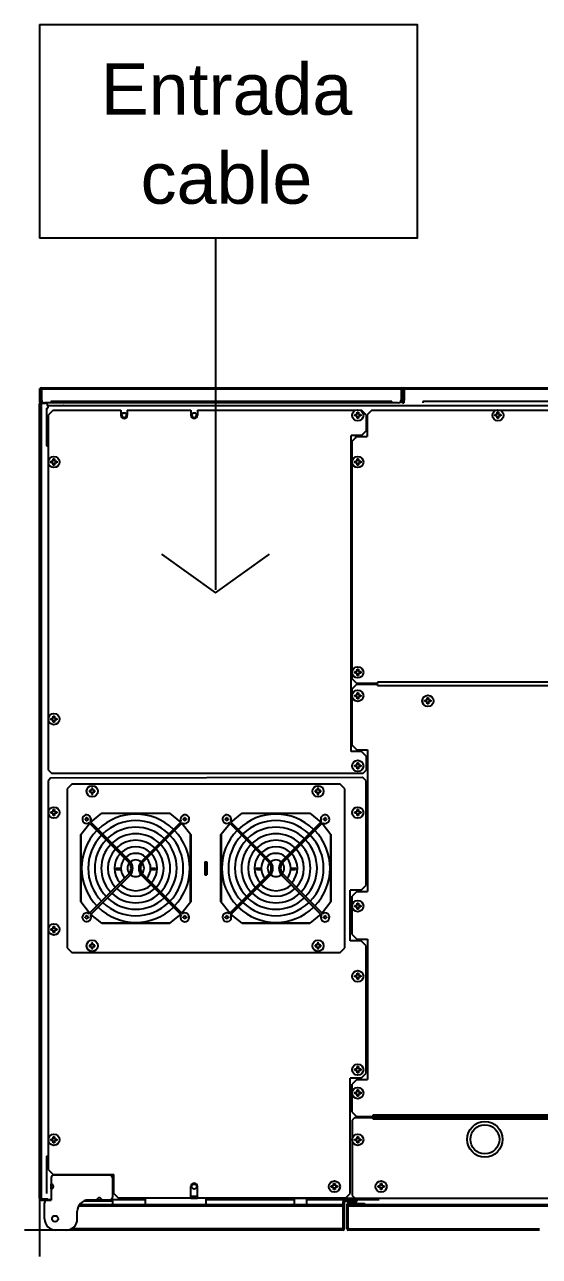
# Model space of a CAD drawing. Header units: millimetres. Extents: x -2 to 141, y -3 to 129.
# Drawn here: x -1.6 to 53.5, y -2.8 to 128.9 of the extents above; entities that cross this region are included whole.
import ezdxf
from ezdxf.enums import TextEntityAlignment as Align

# ---------------------------------------------------------------- set-up
doc = ezdxf.new("R2010")
doc.units = ezdxf.units.MM
doc.layers.add('DIMENSIONES', color=130, linetype='Continuous', lineweight=5)
doc.styles.get("Standard").update_dxf_attribs({"font": 'arial.ttf'})

msp = doc.modelspace()

# ---------------------------------------------------------------- linework, layer by layer
at = {"color": 7}
for p, q in [((0, 128.94), (0, 106.11)), ((18.83, 106.11), (18.83, 68.47)), ((13.06, 72.31), (18.83, 68.15)), ((18.83, 68.15), (24.6, 72.31))]:
    msp.add_line(p, q, dxfattribs=at)
for p, q in [((0.04, 88.54), (0.04, 90.02)), ((0.08, 90.02), (0.04, 90.02)), ((0.07, 89.96), (0.19, 89.96)), ((0.19, 88.74), (0.19, 89.96)), ((0.21, 89.88), (0.19, 89.88)), ((0.21, 90.1), (0.21, 89.98)), ((0.21, 90.1), (38.68, 90.1)), ((0.21, 88.72), (0.21, 89.98)), ((0.21, 89.98), (0.22, 89.98)), ((0.21, 89.96), (0.22, 89.96)), ((0.22, 90.1), (0.22, 88.78)), ((38.67, 89.96), (0.22, 89.96)), ((38.67, 90.1), (38.67, 88.78)), ((38.68, 89.98), (38.67, 89.98)), ((38.7, 89.88), (38.67, 89.88)), ((38.68, 90.1), (38.68, 89.98)), ((38.7, 89.96), (38.7, 88.74)), ((38.82, 89.96), (38.7, 89.96)), ((38.81, 90.02), (38.81, 90.02)), ((38.82, 89.96), (38.82, 88.6)), ((38.86, 88.59), (38.86, 89.96)), ((38.86, 89.96), (38.98, 89.96)), ((38.87, 90.02), (38.87, 90.02)), ((38.98, 88.59), (38.98, 89.96)), ((39.01, 89.88), (38.98, 89.88)), ((39, 90.1), (39, 89.98)), ((39, 90.1), (58.03, 90.1)), ((39, 89.98), (39.01, 89.98)), ((39.01, 90.1), (39.01, 88.78)), ((58.03, 89.96), (39.01, 89.96)), ((45.71, 90.1), (140.37, 90.1)), ((0, 3.4), (0, 88.4)), ((0, 88.4), (0.07, 88.4)), ((0.07, 3.34), (0.07, 88.46)), ((0.07, 88.46), (0.19, 88.46)), ((0.07, 88.45), (0.57, 88.45)), ((0.19, 88.46), (0.19, 88.45)), ((0.19, 88.45), (0.19, 3.35)), ((0.21, 88.6), (0.21, 88.72)), ((0.23, 88.72), (0.21, 88.72)), ((0.21, 88.6), (0.21, 88.48)), ((0.28, 88.6), (0.21, 88.6)), ((0.21, 88.6), (0.28, 88.6)), ((0.21, 88.48), (0.52, 88.48)), ((38.37, 88.48), (0.52, 88.48)), ((1.22, 88.62), (1.22, 88.48)), ((37.67, 88.62), (1.22, 88.62)), ((7.89, 88.48), (7.89, 88.4)), ((12.69, 88.4), (12.69, 88.48)), ((15.29, 88.48), (15.29, 88.4)), ((20.29, 88.4), (20.29, 88.48)), ((22.89, 88.48), (22.89, 88.4)), ((27.69, 88.4), (27.69, 88.48)), ((37.67, 88.62), (37.67, 88.48)), ((38.84, 88.57), (38.58, 88.57)), ((38.61, 88.6), (38.61, 88.6)), ((38.68, 88.72), (38.66, 88.72)), ((38.67, 88.78), (38.67, 88.72)), ((38.84, 88.45), (38.84, 88.57)), ((39.01, 88.54), (38.97, 88.54)), ((39.01, 88.62), (39.01, 88.78)), ((39.01, 88.5), (39.01, 88.62)), ((41.01, 88.62), (41.01, 88.48)), ((58.03, 88.62), (41.01, 88.62)), ((0, 88.1), (0.07, 88.1)), ((0.73, 87.9), (0.73, 83.9)), ((0.73, 87.9), (0.87, 87.9)), ((0.87, 88.2), (2.57, 88.2)), ((0.87, 88.15), (0.87, 87.9)), ((1.44, 87.7), (0.94, 87.2)), ((0.94, 49.2), (0.94, 87.2)), ((1.44, 87.7), (8.69, 87.7)), ((2.79, 88.18), (2.59, 88.18)), ((58.03, 88.18), (2.79, 88.18)), ((8.69, 87.7), (8.69, 87.15)), ((8.79, 87.15), (8.77, 87.15)), ((8.79, 87.14), (8.77, 87.14)), ((9.29, 87.15), (9.31, 87.15)), ((9.29, 87.14), (9.31, 87.14)), ((9.39, 87.7), (9.39, 87.15)), ((9.39, 87.7), (16.19, 87.7)), ((16.19, 87.7), (16.19, 87.15)), ((16.29, 87.15), (16.27, 87.15)), ((16.29, 87.14), (16.27, 87.14)), ((16.79, 87.15), (16.81, 87.15)), ((16.79, 87.14), (16.81, 87.14)), ((16.89, 87.7), (16.89, 87.15)), ((16.89, 87.7), (33.8, 87.7)), ((33.71, 87.08), (33.71, 87.23)), ((33.71, 87.23), (33.96, 87.23)), ((33.96, 87.08), (33.71, 87.08)), ((33.96, 87.23), (33.96, 87.48)), ((33.96, 87.48), (34.11, 87.48)), ((33.96, 86.83), (33.96, 87.08)), ((34.11, 87.48), (34.11, 87.23)), ((34.11, 87.23), (34.36, 87.23)), ((34.11, 87.08), (34.11, 86.83)), ((34.36, 87.08), (34.11, 87.08)), ((34.28, 87.7), (34.44, 87.7)), ((34.36, 87.23), (34.36, 87.08)), ((34.94, 87.2), (34.44, 87.7)), ((34.94, 87.2), (34.94, 85.5)), ((35.54, 87.7), (35.04, 87.2)), ((35.04, 87.2), (35.04, 84.9)), ((35.54, 87.7), (48.8, 87.7)), ((47.02, 87.7), (123.8, 87.7)), ((48.71, 87.08), (48.71, 87.23)), ((48.71, 87.23), (48.96, 87.23)), ((48.96, 87.08), (48.71, 87.08)), ((48.96, 87.23), (48.96, 87.48)), ((48.96, 87.48), (49.11, 87.48)), ((48.96, 86.83), (48.96, 87.08)), ((49.11, 87.48), (49.11, 87.23)), ((49.11, 87.23), (49.36, 87.23)), ((49.11, 87.08), (49.11, 86.83)), ((49.36, 87.08), (49.11, 87.08)), ((49.28, 87.7), (58.03, 87.7)), ((49.36, 87.23), (49.36, 87.08)), ((8.9, 86.94), (8.89, 86.92)), ((9.18, 86.94), (9.19, 86.92)), ((16.4, 86.94), (16.39, 86.92)), ((16.68, 86.94), (16.69, 86.92)), ((34.11, 86.83), (33.96, 86.83)), ((35.04, 86.12), (34.94, 86.12)), ((35.04, 85.9), (34.94, 85.9)), ((49.11, 86.83), (48.96, 86.83)), ((33.34, 51.2), (33.34, 85)), ((34.44, 85), (33.34, 85)), ((33.94, 84.9), (33.44, 84.4)), ((33.44, 58.95), (33.44, 84.4)), ((33.84, 84.8), (33.84, 84.83)), ((33.94, 84.9), (35.04, 84.9)), ((34.44, 85), (34.94, 85.5)), ((0.73, 83.9), (0.87, 83.9)), ((0.07, 82.9), (0, 82.9)), ((1.21, 82.08), (1.21, 82.23)), ((1.21, 82.23), (1.46, 82.23)), ((1.46, 82.08), (1.21, 82.08)), ((1.46, 82.23), (1.46, 82.48)), ((1.46, 82.48), (1.61, 82.48)), ((1.46, 81.83), (1.46, 82.08)), ((1.61, 81.83), (1.46, 81.83)), ((1.61, 82.48), (1.61, 82.23)), ((1.61, 82.23), (1.86, 82.23)), ((1.61, 82.08), (1.61, 81.83)), ((1.86, 82.08), (1.61, 82.08)), ((1.86, 82.23), (1.86, 82.08)), ((33.71, 82.08), (33.71, 82.23)), ((33.71, 82.23), (33.96, 82.23)), ((33.96, 82.08), (33.71, 82.08)), ((33.96, 82.23), (33.96, 82.48)), ((33.96, 82.48), (34.11, 82.48)), ((33.96, 81.83), (33.96, 82.08)), ((34.11, 81.83), (33.96, 81.83)), ((34.11, 82.48), (34.11, 82.23)), ((34.11, 82.23), (34.36, 82.23)), ((34.11, 82.08), (34.11, 81.83)), ((34.36, 82.08), (34.11, 82.08)), ((34.36, 82.23), (34.36, 82.08)), ((33.71, 59.58), (33.71, 59.73)), ((33.71, 59.73), (33.96, 59.73)), ((33.96, 59.58), (33.71, 59.58)), ((33.96, 59.73), (33.96, 59.98)), ((33.96, 59.98), (34.11, 59.98)), ((33.96, 59.33), (33.96, 59.58)), ((34.11, 59.33), (33.96, 59.33)), ((34.11, 59.98), (34.11, 59.73)), ((34.11, 59.73), (34.36, 59.73)), ((34.11, 59.58), (34.11, 59.33)), ((34.36, 59.58), (34.11, 59.58)), ((34.36, 59.73), (34.36, 59.58)), ((33.44, 58.95), (33.94, 58.45)), ((33.94, 58.4), (33.44, 57.9)), ((36.14, 58.45), (33.94, 58.45)), ((33.94, 58.4), (36.14, 58.4)), ((35.07, 58.45), (35.07, 58.4)), ((35.29, 58.45), (35.29, 58.4)), ((35.46, 58.45), (35.46, 58.4)), ((36.14, 58.62), (36.14, 58.45)), ((137.64, 58.62), (36.14, 58.62)), ((36.14, 58.23), (36.14, 58.4)), ((36.14, 58.23), (58.03, 58.23)), ((33.44, 51.85), (33.44, 57.9)), ((33.71, 57.08), (33.71, 57.23)), ((33.71, 57.23), (33.96, 57.23)), ((33.96, 57.08), (33.71, 57.08)), ((33.96, 57.23), (33.96, 57.48)), ((33.96, 57.48), (34.11, 57.48)), ((33.96, 56.83), (33.96, 57.08)), ((34.11, 56.83), (33.96, 56.83)), ((34.11, 57.48), (34.11, 57.23)), ((34.11, 57.23), (34.36, 57.23)), ((34.11, 57.08), (34.11, 56.83)), ((34.36, 57.08), (34.11, 57.08)), ((34.36, 57.23), (34.36, 57.08)), ((41.21, 56.52), (41.21, 56.67)), ((41.21, 56.67), (41.46, 56.67)), ((41.46, 56.67), (41.46, 56.92)), ((41.46, 56.92), (41.61, 56.92)), ((41.61, 56.92), (41.61, 56.67)), ((41.61, 56.67), (41.86, 56.67)), ((41.86, 56.67), (41.86, 56.52)), ((41.46, 56.52), (41.21, 56.52)), ((41.46, 56.27), (41.46, 56.52)), ((41.61, 56.27), (41.46, 56.27)), ((41.61, 56.52), (41.61, 56.27)), ((41.86, 56.52), (41.61, 56.52)), ((1.21, 54.58), (1.21, 54.73)), ((1.21, 54.73), (1.46, 54.73)), ((1.46, 54.58), (1.21, 54.58)), ((1.46, 54.73), (1.46, 54.98)), ((1.46, 54.98), (1.61, 54.98)), ((1.46, 54.33), (1.46, 54.58)), ((1.61, 54.33), (1.46, 54.33)), ((1.61, 54.98), (1.61, 54.73)), ((1.61, 54.73), (1.86, 54.73)), ((1.61, 54.58), (1.61, 54.33)), ((1.86, 54.58), (1.61, 54.58)), ((1.86, 54.73), (1.86, 54.58)), ((33.44, 51.85), (33.94, 51.35)), ((34.44, 51.2), (33.34, 51.2)), ((33.94, 51.35), (35.09, 51.35)), ((34.94, 50.7), (34.44, 51.2)), ((34.94, 50.7), (34.94, 49.2)), ((35.07, 51.35), (35.07, 36.2)), ((35.09, 51.35), (35.09, 36.2)), ((0.94, 49.2), (1.3, 48.84)), ((34.58, 48.84), (1.3, 48.84)), ((33.71, 49.58), (33.71, 49.73)), ((33.71, 49.73), (33.96, 49.73)), ((33.96, 49.58), (33.71, 49.58)), ((33.96, 49.73), (33.96, 49.98)), ((33.96, 49.98), (34.11, 49.98)), ((33.96, 49.33), (33.96, 49.58)), ((34.11, 49.33), (33.96, 49.33)), ((34.11, 49.98), (34.11, 49.73)), ((34.11, 49.73), (34.36, 49.73)), ((34.11, 49.58), (34.11, 49.33)), ((34.36, 49.58), (34.11, 49.58)), ((34.36, 49.73), (34.36, 49.58)), ((34.58, 48.84), (34.94, 49.2)), ((1.2, 48.36), (0.94, 48.1)), ((0.94, 6.45), (0.94, 48.1)), ((1.2, 48.36), (34.56, 48.43)), ((3.44, 47.7), (2.94, 47.2)), ((32.14, 47.7), (3.44, 47.7)), ((32.64, 47.2), (32.14, 47.7)), ((34.89, 48.1), (34.56, 48.43)), ((34.89, 48.1), (34.89, 36.85)), ((2.94, 47.2), (2.94, 30.2)), ((5.33, 47.01), (5.33, 46.86)), ((5.55, 47.01), (5.33, 47.01)), ((5.33, 46.86), (5.55, 46.86)), ((5.55, 47.23), (5.55, 47.01)), ((5.7, 47.23), (5.55, 47.23)), ((5.55, 46.86), (5.55, 46.63)), ((5.55, 46.63), (5.7, 46.63)), ((5.7, 47.01), (5.7, 47.23)), ((5.93, 47.01), (5.7, 47.01)), ((5.7, 46.63), (5.7, 46.86)), ((5.7, 46.86), (5.93, 46.86)), ((5.93, 46.86), (5.93, 47.01)), ((29.49, 47.01), (29.49, 46.86)), ((29.71, 47.01), (29.49, 47.01)), ((29.49, 46.86), (29.71, 46.86)), ((29.71, 47.23), (29.71, 47.01)), ((29.86, 47.23), (29.71, 47.23)), ((29.71, 46.86), (29.71, 46.63)), ((29.71, 46.63), (29.86, 46.63)), ((29.86, 47.01), (29.86, 47.23)), ((30.09, 47.01), (29.86, 47.01)), ((29.86, 46.63), (29.86, 46.86)), ((29.86, 46.86), (30.09, 46.86)), ((30.09, 46.86), (30.09, 47.01)), ((32.64, 30.2), (32.64, 47.2)), ((1.46, 44.73), (1.46, 44.98)), ((1.46, 44.98), (1.61, 44.98)), ((1.61, 44.98), (1.61, 44.73)), ((33.96, 44.73), (33.96, 44.98)), ((33.96, 44.98), (34.11, 44.98)), ((34.11, 44.98), (34.11, 44.73)), ((1.21, 44.58), (1.21, 44.73)), ((1.21, 44.73), (1.46, 44.73)), ((1.46, 44.58), (1.21, 44.58)), ((1.46, 44.33), (1.46, 44.58)), ((1.61, 44.33), (1.46, 44.33)), ((1.61, 44.73), (1.86, 44.73)), ((1.61, 44.58), (1.61, 44.33)), ((1.86, 44.58), (1.61, 44.58)), ((1.86, 44.73), (1.86, 44.58)), ((4.41, 42.31), (5.35, 43.5)), ((4.87, 43.91), (4.87, 43.99)), ((4.87, 43.99), (5, 43.99)), ((5, 43.91), (4.87, 43.91)), ((5, 43.99), (5, 44.12)), ((5, 44.12), (5.08, 44.12)), ((5, 43.78), (5, 43.91)), ((5.08, 43.78), (5, 43.78)), ((5.08, 44.12), (5.08, 43.99)), ((5.08, 43.99), (5.22, 43.99)), ((5.08, 43.91), (5.08, 43.78)), ((5.22, 43.91), (5.08, 43.91)), ((5.19, 43.58), (5.19, 43.58)), ((5.22, 43.99), (5.22, 43.91)), ((5.48, 43.63), (6.68, 44.58)), ((5.51, 43.61), (9.65, 39.47)), ((13.92, 44.57), (6.66, 44.57)), ((6.68, 44.58), (13.9, 44.58)), ((15.07, 43.61), (10.93, 39.47)), ((13.9, 44.58), (15.09, 43.64)), ((15.17, 43.8), (15.17, 43.8)), ((15.22, 43.51), (16.17, 42.31)), ((15.36, 43.91), (15.36, 43.99)), ((15.36, 43.99), (15.5, 43.99)), ((15.5, 43.91), (15.36, 43.91)), ((15.5, 43.99), (15.5, 44.12)), ((15.5, 44.12), (15.58, 44.12)), ((15.5, 43.78), (15.5, 43.91)), ((15.58, 43.78), (15.5, 43.78)), ((15.58, 44.12), (15.58, 43.99)), ((15.58, 43.99), (15.71, 43.99)), ((15.58, 43.91), (15.58, 43.78)), ((15.71, 43.91), (15.58, 43.91)), ((15.71, 43.99), (15.71, 43.91)), ((19.41, 42.31), (20.35, 43.5)), ((19.87, 43.91), (19.87, 43.99)), ((19.87, 43.99), (20, 43.99)), ((20, 43.91), (19.87, 43.91)), ((20, 43.99), (20, 44.12)), ((20, 44.12), (20.08, 44.12)), ((20, 43.78), (20, 43.91)), ((20.08, 43.78), (20, 43.78)), ((20.08, 44.12), (20.08, 43.99)), ((20.08, 43.99), (20.22, 43.99)), ((20.08, 43.91), (20.08, 43.78)), ((20.22, 43.91), (20.08, 43.91)), ((20.19, 43.58), (20.19, 43.58)), ((20.22, 43.99), (20.22, 43.91)), ((20.48, 43.63), (21.68, 44.58)), ((20.51, 43.61), (24.65, 39.47)), ((28.92, 44.57), (21.66, 44.57)), ((21.68, 44.58), (28.9, 44.58)), ((30.07, 43.61), (25.93, 39.47)), ((28.9, 44.58), (30.09, 43.64)), ((30.17, 43.8), (30.17, 43.8)), ((30.22, 43.51), (31.17, 42.31)), ((30.26, 43.67), (30.26, 43.67)), ((30.36, 43.91), (30.36, 43.99)), ((30.36, 43.99), (30.5, 43.99)), ((30.5, 43.91), (30.36, 43.91)), ((30.5, 43.99), (30.5, 44.12)), ((30.5, 44.12), (30.58, 44.12)), ((30.5, 43.78), (30.5, 43.91)), ((30.58, 43.78), (30.5, 43.78)), ((30.58, 44.12), (30.58, 43.99)), ((30.58, 43.99), (30.71, 43.99)), ((30.58, 43.91), (30.58, 43.78)), ((30.71, 43.91), (30.58, 43.91)), ((30.71, 43.99), (30.71, 43.91)), ((33.71, 44.58), (33.71, 44.73)), ((33.71, 44.73), (33.96, 44.73)), ((33.96, 44.58), (33.71, 44.58)), ((33.96, 44.33), (33.96, 44.58)), ((34.11, 44.33), (33.96, 44.33)), ((34.11, 44.73), (34.36, 44.73)), ((34.11, 44.58), (34.11, 44.33)), ((34.36, 44.58), (34.11, 44.58)), ((34.36, 44.73), (34.36, 44.58)), ((4.41, 35.09), (4.41, 42.31)), ((4.42, 42.33), (4.42, 35.07)), ((5.38, 43.48), (9.52, 39.34)), ((5.94, 42.51), (5.94, 42.52)), ((15.2, 43.48), (11.06, 39.34)), ((16.16, 35.07), (16.16, 42.33)), ((16.17, 42.31), (16.17, 35.09)), ((19.41, 35.09), (19.41, 42.31)), ((19.42, 42.33), (19.42, 35.07)), ((20.38, 43.48), (24.52, 39.34)), ((20.94, 42.51), (20.94, 42.52)), ((30.2, 43.48), (26.06, 39.34)), ((31.16, 35.07), (31.16, 42.33)), ((31.17, 42.31), (31.17, 35.09)), ((5.58, 42.07), (5.58, 42.07)), ((14.81, 41.03), (14.82, 41.03)), ((14.87, 40.91), (14.88, 40.91)), ((20.58, 42.07), (20.58, 42.07)), ((29.81, 41.03), (29.82, 41.03)), ((29.87, 40.91), (29.88, 40.91)), ((12.76, 40.38), (12.76, 40.38)), ((12.83, 40.26), (12.84, 40.27)), ((13.45, 40.6), (13.45, 40.6)), ((13.52, 40.48), (13.52, 40.48)), ((14.13, 40.81), (14.14, 40.82)), ((14.19, 40.69), (14.2, 40.7)), ((27.76, 40.38), (27.76, 40.38)), ((27.83, 40.26), (27.84, 40.27)), ((28.45, 40.6), (28.45, 40.6)), ((28.52, 40.48), (28.52, 40.48)), ((29.13, 40.81), (29.14, 40.82)), ((29.19, 40.69), (29.2, 40.7)), ((8.18, 38.7), (8.71, 38.7)), ((8.19, 38.55), (8.71, 38.55)), ((9.4, 38.7), (9.4, 38.7)), ((9.41, 38.55), (9.42, 38.55)), ((9.95, 38.55), (9.96, 38.55)), ((9.96, 38.7), (9.97, 38.7)), ((10.61, 38.7), (10.61, 38.7)), ((10.62, 38.55), (10.63, 38.55)), ((11.16, 38.55), (11.17, 38.55)), ((11.18, 38.7), (11.18, 38.7)), ((11.87, 38.7), (12.4, 38.7)), ((11.87, 38.55), (12.39, 38.55)), ((17.69, 39.4), (17.69, 38)), ((17.69, 39.4), (17.89, 39.4)), ((17.89, 39.4), (17.89, 38)), ((23.18, 38.7), (23.71, 38.7)), ((23.19, 38.55), (23.71, 38.55)), ((24.4, 38.7), (24.4, 38.7)), ((24.41, 38.55), (24.42, 38.55)), ((24.95, 38.55), (24.96, 38.55)), ((24.96, 38.7), (24.97, 38.7)), ((25.61, 38.7), (25.61, 38.7)), ((25.62, 38.55), (25.63, 38.55)), ((26.16, 38.55), (26.17, 38.55)), ((26.18, 38.7), (26.18, 38.7)), ((26.87, 38.7), (27.4, 38.7)), ((26.87, 38.55), (27.39, 38.55)), ((9.52, 38.06), (5.38, 33.92)), ((9.65, 37.93), (5.51, 33.79)), ((10.93, 37.93), (15.07, 33.79)), ((11.06, 38.06), (15.2, 33.92)), ((13.51, 36.91), (13.52, 36.91)), ((14.64, 38.09), (14.64, 38.09)), ((17.69, 38), (17.89, 38)), ((24.52, 38.06), (20.38, 33.92)), ((24.65, 37.93), (20.51, 33.79)), ((25.93, 37.93), (30.07, 33.79)), ((26.06, 38.06), (30.2, 33.92)), ((28.51, 36.91), (28.52, 36.91)), ((29.64, 38.09), (29.64, 38.09)), ((8.85, 36.77), (8.85, 36.81)), ((13.91, 36.23), (13.92, 36.22)), ((23.85, 36.77), (23.85, 36.81)), ((28.91, 36.23), (28.92, 36.22)), ((33.24, 30.95), (33.24, 36.35)), ((34.39, 36.35), (33.24, 36.35)), ((33.94, 36.2), (33.44, 35.7)), ((33.44, 31.6), (33.44, 35.7)), ((33.94, 36.2), (35.09, 36.2)), ((34.39, 36.35), (34.89, 36.85)), ((5.36, 33.89), (4.41, 35.09)), ((14.29, 35.57), (14.3, 35.56)), ((16.17, 35.09), (15.23, 33.9)), ((20.36, 33.89), (19.41, 35.09)), ((29.29, 35.57), (29.3, 35.56)), ((31.17, 35.09), (30.23, 33.9)), ((33.71, 34.58), (33.71, 34.73)), ((33.71, 34.73), (33.96, 34.73)), ((33.96, 34.58), (33.71, 34.58)), ((33.96, 34.73), (33.96, 34.98)), ((33.96, 34.98), (34.11, 34.98)), ((33.96, 34.33), (33.96, 34.58)), ((34.11, 34.33), (33.96, 34.33)), ((34.11, 34.98), (34.11, 34.73)), ((34.11, 34.73), (34.36, 34.73)), ((34.11, 34.58), (34.11, 34.33)), ((34.36, 34.58), (34.11, 34.58)), ((34.36, 34.73), (34.36, 34.58)), ((4.87, 33.41), (4.87, 33.49)), ((4.87, 33.49), (5, 33.49)), ((5, 33.41), (4.87, 33.41)), ((5, 33.49), (5, 33.63)), ((5, 33.63), (5.08, 33.63)), ((5, 33.28), (5, 33.41)), ((5.08, 33.28), (5, 33.28)), ((5.08, 33.63), (5.08, 33.49)), ((5.08, 33.49), (5.22, 33.49)), ((5.08, 33.41), (5.08, 33.28)), ((5.22, 33.41), (5.08, 33.41)), ((5.22, 33.49), (5.22, 33.41)), ((5.41, 33.6), (5.41, 33.6)), ((6.68, 32.82), (5.49, 33.76)), ((15.1, 33.77), (13.9, 32.82)), ((15.36, 33.41), (15.36, 33.49)), ((15.36, 33.49), (15.5, 33.49)), ((15.5, 33.41), (15.36, 33.41)), ((15.39, 33.82), (15.39, 33.82)), ((15.5, 33.49), (15.5, 33.63)), ((15.5, 33.63), (15.58, 33.63)), ((15.5, 33.28), (15.5, 33.41)), ((15.58, 33.28), (15.5, 33.28)), ((15.58, 33.63), (15.58, 33.49)), ((15.58, 33.49), (15.71, 33.49)), ((15.58, 33.41), (15.58, 33.28)), ((15.71, 33.41), (15.58, 33.41)), ((15.71, 33.49), (15.71, 33.41)), ((19.87, 33.41), (19.87, 33.49)), ((19.87, 33.49), (20, 33.49)), ((20, 33.41), (19.87, 33.41)), ((20, 33.49), (20, 33.63)), ((20, 33.63), (20.08, 33.63)), ((20, 33.28), (20, 33.41)), ((20.08, 33.28), (20, 33.28)), ((20.08, 33.63), (20.08, 33.49)), ((20.08, 33.49), (20.22, 33.49)), ((20.08, 33.41), (20.08, 33.28)), ((20.22, 33.41), (20.08, 33.41)), ((20.22, 33.49), (20.22, 33.41)), ((20.41, 33.6), (20.41, 33.6)), ((21.68, 32.82), (20.49, 33.76)), ((30.1, 33.77), (28.9, 32.82)), ((30.36, 33.41), (30.36, 33.49)), ((30.36, 33.49), (30.5, 33.49)), ((30.5, 33.41), (30.36, 33.41)), ((30.39, 33.82), (30.39, 33.82)), ((30.5, 33.49), (30.5, 33.63)), ((30.5, 33.63), (30.58, 33.63)), ((30.5, 33.28), (30.5, 33.41)), ((30.58, 33.28), (30.5, 33.28)), ((30.58, 33.63), (30.58, 33.49)), ((30.58, 33.49), (30.71, 33.49)), ((30.58, 33.41), (30.58, 33.28)), ((30.71, 33.41), (30.58, 33.41)), ((30.71, 33.49), (30.71, 33.41)), ((1.21, 32.08), (1.21, 32.23)), ((1.21, 32.23), (1.46, 32.23)), ((1.46, 32.08), (1.21, 32.08)), ((1.46, 32.23), (1.46, 32.48)), ((1.46, 32.48), (1.61, 32.48)), ((1.46, 31.83), (1.46, 32.08)), ((1.61, 31.83), (1.46, 31.83)), ((1.61, 32.48), (1.61, 32.23)), ((1.61, 32.23), (1.86, 32.23)), ((1.61, 32.08), (1.61, 31.83)), ((1.86, 32.08), (1.61, 32.08)), ((1.86, 32.23), (1.86, 32.08)), ((6.66, 32.83), (13.92, 32.83)), ((13.9, 32.82), (6.68, 32.82)), ((21.66, 32.83), (28.92, 32.83)), ((28.9, 32.82), (21.68, 32.82)), ((5.33, 30.48), (5.33, 30.33)), ((5.55, 30.48), (5.33, 30.48)), ((5.33, 30.33), (5.55, 30.33)), ((5.55, 30.7), (5.55, 30.48)), ((5.7, 30.7), (5.55, 30.7)), ((5.55, 30.33), (5.55, 30.1)), ((5.7, 30.48), (5.7, 30.7)), ((5.93, 30.48), (5.7, 30.48)), ((5.7, 30.1), (5.7, 30.33)), ((5.7, 30.33), (5.93, 30.33)), ((5.93, 30.33), (5.93, 30.48)), ((29.49, 30.48), (29.49, 30.33)), ((29.71, 30.48), (29.49, 30.48)), ((29.49, 30.33), (29.71, 30.33)), ((29.71, 30.7), (29.71, 30.48)), ((29.86, 30.7), (29.71, 30.7)), ((29.71, 30.33), (29.71, 30.1)), ((29.86, 30.48), (29.86, 30.7)), ((30.09, 30.48), (29.86, 30.48)), ((29.86, 30.1), (29.86, 30.33)), ((29.86, 30.33), (30.09, 30.33)), ((30.09, 30.33), (30.09, 30.48)), ((34.39, 30.95), (33.24, 30.95)), ((33.44, 31.6), (33.94, 31.1)), ((33.94, 31.1), (35.09, 31.1)), ((34.89, 30.45), (34.39, 30.95)), ((34.89, 30.45), (34.89, 16.75)), ((35.07, 31.1), (35.07, 16.1)), ((35.09, 31.1), (35.09, 16.1)), ((2.94, 30.2), (3.44, 29.7)), ((3.44, 29.7), (32.14, 29.7)), ((5.55, 30.1), (5.7, 30.1)), ((29.71, 30.1), (29.86, 30.1)), ((32.14, 29.7), (32.64, 30.2)), ((33.71, 27.08), (33.71, 27.23)), ((33.71, 27.23), (33.96, 27.23)), ((33.96, 27.08), (33.71, 27.08)), ((33.96, 27.23), (33.96, 27.48)), ((33.96, 27.48), (34.11, 27.48)), ((33.96, 26.83), (33.96, 27.08)), ((34.11, 26.83), (33.96, 26.83)), ((34.11, 27.48), (34.11, 27.23)), ((34.11, 27.23), (34.36, 27.23)), ((34.11, 27.08), (34.11, 26.83)), ((34.36, 27.08), (34.11, 27.08)), ((34.36, 27.23), (34.36, 27.08)), ((33.71, 17.23), (33.96, 17.23)), ((33.71, 17.08), (33.71, 17.23)), ((33.96, 17.48), (34.11, 17.48)), ((33.96, 17.23), (33.96, 17.48)), ((34.11, 17.48), (34.11, 17.23)), ((34.11, 17.23), (34.36, 17.23)), ((34.36, 17.23), (34.36, 17.08)), ((34.39, 16.25), (33.24, 16.25)), ((33.24, 3.9), (33.24, 16.25)), ((33.94, 16.1), (33.44, 15.6)), ((33.96, 17.08), (33.71, 17.08)), ((33.94, 16.1), (35.09, 16.1)), ((33.96, 16.83), (33.96, 17.08)), ((34.11, 16.83), (33.96, 16.83)), ((34.36, 17.08), (34.11, 17.08)), ((34.11, 17.08), (34.11, 16.83)), ((34.39, 16.25), (34.89, 16.75)), ((33.44, 12.6), (33.44, 15.6)), ((33.71, 14.73), (33.96, 14.73)), ((33.71, 14.58), (33.71, 14.73)), ((33.96, 14.58), (33.71, 14.58)), ((33.96, 14.98), (34.11, 14.98)), ((33.96, 14.73), (33.96, 14.98)), ((33.96, 14.33), (33.96, 14.58)), ((34.11, 14.98), (34.11, 14.73)), ((34.11, 14.73), (34.36, 14.73)), ((34.36, 14.58), (34.11, 14.58)), ((34.11, 14.58), (34.11, 14.33)), ((34.36, 14.73), (34.36, 14.58)), ((34.11, 14.33), (33.96, 14.33)), ((33.44, 12.6), (33.94, 12.1)), ((33.74, 12.05), (33.44, 11.75)), ((33.74, 12.05), (58.03, 12.05)), ((58.03, 12.1), (33.94, 12.1)), ((58.03, 12.27), (35.64, 12.27)), ((35.64, 12.27), (35.64, 12.1)), ((35.64, 11.88), (35.64, 12.05)), ((35.64, 11.88), (58.03, 11.88)), ((35.89, 12.05), (35.89, 12.1)), ((35.89, 12.08), (40.99, 12.08)), ((40.99, 12.1), (40.99, 12.05)), ((42.09, 12.1), (42.09, 12.05)), ((42.09, 12.08), (47.54, 12.08)), ((47.54, 12.05), (47.54, 12.1)), ((47.74, 12.05), (47.74, 12.1)), ((47.74, 12.08), (55.74, 12.08)), ((33.44, 11.75), (33.44, 3.7)), ((1.21, 9.57), (1.21, 9.73)), ((1.21, 9.73), (1.46, 9.73)), ((1.46, 9.57), (1.21, 9.57)), ((1.46, 9.73), (1.46, 9.98)), ((1.46, 9.98), (1.61, 9.98)), ((1.46, 9.32), (1.46, 9.57)), ((1.61, 9.32), (1.46, 9.32)), ((1.61, 9.98), (1.61, 9.73)), ((1.61, 9.73), (1.86, 9.73)), ((1.61, 9.57), (1.61, 9.32)), ((1.86, 9.57), (1.61, 9.57)), ((1.86, 9.73), (1.86, 9.57)), ((33.71, 9.73), (33.96, 9.73)), ((33.71, 9.57), (33.71, 9.73)), ((33.96, 9.57), (33.71, 9.57)), ((33.96, 9.98), (34.11, 9.98)), ((33.96, 9.73), (33.96, 9.98)), ((33.96, 9.32), (33.96, 9.57)), ((34.11, 9.32), (33.96, 9.32)), ((34.11, 9.98), (34.11, 9.73)), ((34.11, 9.73), (34.36, 9.73)), ((34.36, 9.57), (34.11, 9.57)), ((34.11, 9.57), (34.11, 9.32)), ((34.36, 9.73), (34.36, 9.57)), ((0.07, 8.9), (0, 8.9)), ((0.73, 7.9), (0.73, 3.9)), ((0.73, 7.9), (0.87, 7.9)), ((0.94, 6.45), (1.44, 5.95)), ((1.24, 5.6), (1.24, 4.9)), ((1.44, 5.95), (7.94, 5.95)), ((1.54, 5.9), (2.14, 5.9)), ((2.14, 5.9), (2.64, 5.9)), ((2.64, 5.9), (4.14, 5.9)), ((4.14, 5.9), (4.64, 5.9)), ((4.64, 5.9), (6.14, 5.9)), ((6.14, 5.9), (6.64, 5.9)), ((6.64, 5.9), (7.49, 5.9)), ((7.49, 5.95), (7.49, 5.9)), ((7.78, 5.9), (7.49, 5.9)), ((7.78, 5.9), (7.94, 5.9)), ((7.78, 5.68), (7.94, 5.68)), ((7.79, 5.95), (7.79, 5.9)), ((7.79, 5.6), (7.79, 3.5)), ((7.93, 5.9), (7.93, 5.95)), ((7.94, 3.9), (7.94, 5.95)), ((1.24, 4.4), (1.24, 4.9)), ((1.24, 4.4), (1.24, 3.2)), ((16.19, 3.4), (16.19, 4.65)), ((16.89, 3.4), (16.89, 4.65)), ((31.21, 4.73), (31.46, 4.73)), ((31.21, 4.57), (31.21, 4.73)), ((31.46, 4.57), (31.21, 4.57)), ((31.46, 4.98), (31.61, 4.98)), ((31.46, 4.73), (31.46, 4.98)), ((31.46, 4.32), (31.46, 4.57)), ((31.61, 4.32), (31.46, 4.32)), ((31.61, 4.98), (31.61, 4.73)), ((31.61, 4.73), (31.86, 4.73)), ((31.86, 4.57), (31.61, 4.57)), ((31.61, 4.57), (31.61, 4.32)), ((31.86, 4.73), (31.86, 4.57)), ((36.21, 4.73), (36.46, 4.73)), ((36.21, 4.57), (36.21, 4.73)), ((36.46, 4.57), (36.21, 4.57)), ((36.46, 4.98), (36.61, 4.98)), ((36.46, 4.73), (36.46, 4.98)), ((36.46, 4.32), (36.46, 4.57)), ((36.61, 4.32), (36.46, 4.32)), ((36.61, 4.98), (36.61, 4.73)), ((36.61, 4.73), (36.86, 4.73)), ((36.86, 4.57), (36.61, 4.57)), ((36.61, 4.57), (36.61, 4.32)), ((36.86, 4.73), (36.86, 4.57)), ((0, 3.7), (0.07, 3.7)), ((0, 3.4), (0.07, 3.4)), ((0.19, 3.34), (0.19, 3.35)), ((0.21, 3.2), (0.21, 3.32)), ((0.21, 3.32), (0.87, 3.32)), ((0.21, 3.2), (0.83, 3.2)), ((0.54, 1.2), (0.54, 2.9)), ((0.57, 3.32), (0.57, 3.2)), ((0.84, 3.2), (1.24, 3.2)), ((0.87, 3.32), (0.87, 3.2)), ((0.87, 3.25), (1.24, 3.25)), ((32.47, 2.7), (4.27, 2.7)), ((7.79, 3.08), (4.73, 3.08)), ((6.14, 3.2), (5.24, 3.2)), ((6.64, 3.2), (6.14, 3.2)), ((7.49, 3.2), (6.64, 3.2)), ((7.49, 3.1), (7.49, 3.2)), ((7.79, 3.1), (7.79, 3.4)), ((7.79, 3.25), (11.29, 3.25)), ((7.79, 3.1), (7.79, 2.7)), ((7.94, 3.9), (8.44, 3.4)), ((16.19, 3.4), (8.44, 3.4)), ((11.29, 3.4), (11.29, 2.7)), ((16.19, 3.62), (16.89, 3.62)), ((16.19, 3.4), (16.89, 3.4)), ((32.74, 3.4), (16.89, 3.4)), ((17.79, 3.4), (17.79, 2.7)), ((17.79, 3.25), (27.29, 3.25)), ((27.29, 3.39), (28.59, 3.39)), ((27.29, 2.71), (27.29, 3.39)), ((27.29, 2.71), (28.59, 2.71)), ((28.59, 2.71), (28.59, 3.39)), ((28.59, 3.25), (36.34, 3.25)), ((32.47, 0), (32.47, 3.06)), ((32.59, 3.06), (32.59, 0.12)), ((32.61, 3.2), (33.97, 3.2)), ((32.61, 3.08), (33.97, 3.08)), ((32.74, 3.4), (33.24, 3.9)), ((32.74, 3.4), (33.74, 3.4)), ((33.01, 2.8), (32.89, 2.8)), ((32.89, 0.12), (32.89, 2.8)), ((32.97, 3.04), (32.97, 2.81)), ((32.98, 3.05), (33.84, 3.05)), ((34.72, 2.8), (33.01, 2.8)), ((33.01, 2.8), (33.01, 2.67)), ((58.03, 2.7), (33.01, 2.7)), ((33.01, 0.2), (33.01, 2.67)), ((33.44, 3.7), (33.74, 3.4)), ((33.74, 3.4), (58.03, 3.4)), ((33.85, 3.04), (33.85, 2.81)), ((33.97, 3.08), (33.97, 3.2)), ((34.72, 2.8), (34.72, 2.7)), ((4.04, 1.2), (4.04, 2)), ((32.47, 2.56), (4.19, 2.56)), ((32.47, 0.12), (32.47, 2.56)), ((33.01, 2.5), (32.89, 2.5)), ((58.03, 2.56), (33.01, 2.56)), ((33.01, 0), (33.01, 2.54)), ((2.84, 0), (1.74, 0)), ((32.47, 0), (2.84, 0)), ((32.59, 0.12), (3.35, 0.12)), ((3.66, 0.12), (32.47, 0.12)), ((32.89, 0.12), (53.47, 0.12)), ((53.47, 0), (33.01, 0)), ((33.09, 0.12), (53.42, 0.12))]:
    msp.add_line(p, q)
at = {"color": 40}
for p, q in [((0, 3.4), (0, -2.82)), ((2.63, 0), (-1.6, 0))]:
    msp.add_line(p, q, dxfattribs=at)
at = {"color": 7}
msp.add_lwpolyline([(0, 128.94), (40.39, 128.94), (40.39, 106.11), (0, 106.11)], dxfattribs=at)
for points in [[(8.97, 86.89), (8.93, 86.92), (8.88, 86.96), (8.84, 87.01), (8.82, 87.06), (8.8, 87.12), (8.78, 87.18), (8.78, 87.22)], [(8.86, 87.35), (8.88, 87.36), (8.94, 87.39), (9, 87.4), (9.05, 87.4), (9.1, 87.4), (9.15, 87.38), (9.2, 87.36), (9.22, 87.35)], [(9.3, 87.22), (9.3, 87.17), (9.28, 87.11), (9.26, 87.05), (9.23, 87), (9.19, 86.96), (9.15, 86.92), (9.11, 86.89)], [(16.47, 86.89), (16.43, 86.92), (16.38, 86.96), (16.34, 87.01), (16.32, 87.06), (16.3, 87.12), (16.28, 87.18), (16.28, 87.22)], [(16.36, 87.35), (16.38, 87.36), (16.44, 87.39), (16.5, 87.4), (16.55, 87.4), (16.6, 87.4), (16.65, 87.38), (16.7, 87.36), (16.72, 87.35)], [(16.8, 87.22), (16.8, 87.17), (16.78, 87.11), (16.76, 87.05), (16.73, 87), (16.69, 86.96), (16.65, 86.92), (16.61, 86.89)], [(12.48, 40.72), (12.49, 40.72)], [(27.48, 40.72), (27.49, 40.72)], [(9.07, 36.65), (8.99, 36.68), (8.9, 36.74), (8.8, 36.82), (8.7, 36.92)], [(24.07, 36.65), (23.99, 36.68), (23.9, 36.74), (23.8, 36.82), (23.7, 36.92)]]:
    msp.add_lwpolyline(points)
for centre, radius in [((9.04, 87.15), 0.27), ((16.54, 87.15), 0.27), ((34.04, 87.15), 0.6), ((49.04, 87.15), 0.6), ((1.54, 82.15), 0.6), ((34.04, 82.15), 0.6), ((34.04, 59.65), 0.6), ((34.04, 57.15), 0.6), ((41.54, 56.6), 0.6), ((1.54, 54.65), 0.6), ((34.04, 49.65), 0.6), ((5.63, 46.93), 0.6), ((29.79, 46.93), 0.6), ((1.54, 44.65), 0.6), ((34.04, 44.65), 0.6), ((34.04, 34.65), 0.6), ((1.54, 32.15), 0.6), ((5.63, 30.4), 0.6), ((29.79, 30.4), 0.6), ((34.04, 27.15), 0.6), ((34.04, 17.15), 0.6), ((34.04, 14.65), 0.6), ((47.64, 9.7), 1.9), ((47.64, 9.7), 1.55), ((1.54, 9.65), 0.6), ((34.04, 9.65), 0.6), ((16.54, 4.65), 0.27), ((31.54, 4.65), 0.6), ((36.54, 4.65), 0.6), ((1.66, 1.2), 0.325)]:
    msp.add_circle(centre, radius)
for centre, radius, start, end in [((0.21, 89.96), 0.14, 90, 180), ((0.21, 89.96), 0.02, 90, 180), ((38.68, 89.96), 0.14, 0, 90), ((38.68, 89.96), 0.02, 0, 90), ((39, 89.96), 0.14, 90, 180), ((39, 89.96), 0.02, 90, 180), ((0.18, 88.54), 0.14, 180, 218.0375), ((0.21, 88.74), 0.02, 180, 270), ((0.21, 88.46), 0.02, 90, 180), ((0.52, 88.78), 0.3, 180, 270), ((0.57, 88.15), 0.3, 0, 90), ((38.37, 88.78), 0.3, 270, 0), ((38.68, 88.74), 0.02, 270, 0), ((38.84, 88.59), 0.14, 270, 0), ((38.84, 88.59), 0.02, 270, 0), ((2.57, 88.18), 0.02, 0, 90), ((9.04, 87.15), 0.35, 180, 0), ((9.04, 87.15), 0.25, 183.0907, 236.9093), ((9.04, 87.15), 0.25, 303.0907, 356.9093), ((16.54, 87.15), 0.35, 180, 0), ((16.54, 87.15), 0.25, 183.0907, 236.9093), ((16.54, 87.15), 0.25, 303.0907, 356.9093), ((34.04, 84.65), 0.27, 68.2158, 158.2669), ((5.04, 43.95), 0.467, 323.2868, 291.5016), ((5.27, 43.37), 0.16, 45, 111.5016), ((5.27, 43.37), 0.34, 45, 65.2944), ((10.29, 38.7), 5.79, 45.8941, 134.1059), ((10.29, 38.7), 5.09, 46.0168, 133.9832), ((15.54, 43.95), 0.467, 233.6883, 201.5016), ((14.96, 43.72), 0.16, 315, 21.5016), ((14.96, 43.72), 0.34, 315, 334.4764), ((20.04, 43.95), 0.467, 323.2868, 291.5016), ((20.27, 43.37), 0.16, 45, 111.5016), ((20.27, 43.37), 0.34, 45, 65.2944), ((25.29, 38.7), 5.79, 45.8941, 134.1059), ((25.29, 38.7), 5.09, 46.0168, 133.9832), ((30.54, 43.95), 0.467, 233.6883, 201.5016), ((29.96, 43.72), 0.16, 315, 21.5016), ((29.96, 43.72), 0.34, 315, 334.4764), ((10.29, 38.7), 5.79, 135.8895, 224.1105), ((10.29, 38.7), 5.09, 136.0122, 223.9878), ((10.29, 38.7), 4.39, 46.1756, 133.8244), ((10.29, 38.7), 3.69, 46.3967, 133.6033), ((10.29, 38.7), 5.09, 316.0122, 43.9878), ((10.29, 38.7), 5.79, 315.8895, 44.1105), ((25.29, 38.7), 5.79, 135.8895, 224.1105), ((25.29, 38.7), 5.09, 136.0122, 223.9878), ((25.29, 38.7), 4.39, 46.1756, 133.8244), ((25.29, 38.7), 3.69, 46.3967, 133.6033), ((25.29, 38.7), 5.09, 316.0122, 43.9878), ((25.29, 38.7), 5.79, 315.8895, 44.1105), ((10.29, 38.7), 4.39, 136.1756, 223.8244), ((10.29, 38.7), 3.69, 136.4027, 223.5973), ((10.29, 38.7), 2.99, 46.7317, 133.2683), ((10.29, 38.7), 2.29, 47.2603, 132.7397), ((10.29, 38.7), 3.69, 316.4027, 43.5973), ((10.29, 38.7), 4.39, 316.1756, 43.8244), ((25.29, 38.7), 4.39, 136.1756, 223.8244), ((25.29, 38.7), 3.69, 136.4027, 223.5973), ((25.29, 38.7), 2.99, 46.7317, 133.2683), ((25.29, 38.7), 2.29, 47.2603, 132.7397), ((25.29, 38.7), 3.69, 316.4027, 43.5973), ((25.29, 38.7), 4.39, 316.1756, 43.8244), ((10.29, 38.7), 2.99, 136.7317, 223.2683), ((10.29, 38.7), 2.29, 137.2522, 222.7478), ((10.29, 38.7), 1.59, 138.2569, 221.7431), ((10.29, 38.7), 1.59, 48.2507, 131.7493), ((10.29, 38.7), 0.89, 49.9644, 130.0356), ((10.29, 38.7), 1.59, 318.2569, 41.7431), ((10.29, 38.7), 2.29, 317.2522, 42.7478), ((10.29, 38.7), 2.99, 316.7317, 43.2683), ((25.29, 38.7), 2.99, 136.7317, 223.2683), ((25.29, 38.7), 2.29, 137.2522, 222.7478), ((25.29, 38.7), 1.59, 138.2569, 221.7431), ((25.29, 38.7), 1.59, 48.2507, 131.7493), ((25.29, 38.7), 0.89, 49.9644, 130.0356), ((25.29, 38.7), 1.59, 318.2569, 41.7431), ((25.29, 38.7), 2.29, 317.2522, 42.7478), ((25.29, 38.7), 2.99, 316.7317, 43.2683), ((10.29, 38.7), 2.11, 180, 184.0263), ((10.29, 38.7), 0.89, 141.72, 218.28), ((8.88, 38.7), 0.91, 315, 45), ((8.88, 38.7), 1.09, 315, 45), ((10.29, 38.7), 0.71, 130.9438, 131.401), ((11.7, 38.7), 1.09, 135, 225), ((10.29, 38.7), 0.71, 48.599, 49.0562), ((11.7, 38.7), 0.91, 135, 225), ((10.29, 38.7), 0.89, 321.72, 38.28), ((10.29, 38.7), 2.11, 355.9737, 0), ((25.29, 38.7), 2.11, 180, 184.0263), ((25.29, 38.7), 0.89, 141.72, 218.28), ((23.88, 38.7), 0.91, 315, 45), ((23.88, 38.7), 1.09, 315, 45), ((25.29, 38.7), 0.71, 130.9438, 131.401), ((26.7, 38.7), 1.09, 135, 225), ((25.29, 38.7), 0.71, 48.599, 49.0562), ((26.7, 38.7), 0.91, 135, 225), ((25.29, 38.7), 0.89, 321.72, 38.28), ((25.29, 38.7), 2.11, 355.9737, 0), ((10.32, 38.7), 2.4, 226.6521, 312.4097), ((10.29, 38.7), 0.89, 229.9644, 310.0356), ((10.29, 38.7), 0.71, 228.599, 229.0562), ((10.29, 38.7), 0.71, 310.9438, 311.401), ((10.32, 38.7), 2.4, 300.1758, 312.4076), ((25.32, 38.7), 2.4, 226.6521, 312.4097), ((25.29, 38.7), 0.89, 229.9644, 310.0356), ((25.29, 38.7), 0.71, 228.599, 229.0562), ((25.29, 38.7), 0.71, 310.9438, 311.401), ((25.32, 38.7), 2.4, 300.1758, 312.4076), ((10.29, 38.7), 3.69, 226.3967, 313.6033), ((10.29, 38.7), 3.51, 226.4685, 226.4693), ((10.29, 38.7), 2.99, 226.7317, 313.2683), ((10.29, 38.7), 3.51, 313.5307, 313.5315), ((25.29, 38.7), 3.69, 226.3967, 313.6033), ((25.29, 38.7), 3.51, 226.4685, 226.4693), ((25.29, 38.7), 2.99, 226.7317, 313.2683), ((25.29, 38.7), 3.51, 313.5307, 313.5315), ((10.29, 38.7), 5.79, 225.8941, 314.1059), ((10.29, 38.7), 5.09, 226.0168, 313.9832), ((10.29, 38.7), 4.39, 226.1756, 313.8244), ((25.29, 38.7), 5.79, 225.8941, 314.1059), ((25.29, 38.7), 5.09, 226.0168, 313.9832), ((25.29, 38.7), 4.39, 226.1756, 313.8244), ((5.04, 33.45), 0.467, 53.2738, 21.5016), ((5.62, 33.68), 0.34, 135, 154.9393), ((5.62, 33.68), 0.16, 135, 201.5016), ((15.54, 33.45), 0.467, 143.2738, 111.5016), ((15.31, 34.03), 0.34, 225, 244.9393), ((15.31, 34.03), 0.16, 225, 291.5016), ((20.04, 33.45), 0.467, 53.2738, 21.5016), ((20.62, 33.68), 0.34, 135, 154.9393), ((20.62, 33.68), 0.16, 135, 201.5016), ((30.54, 33.45), 0.467, 143.2738, 111.5016), ((30.31, 34.03), 0.34, 225, 244.9393), ((30.31, 34.03), 0.16, 225, 291.5016), ((1.54, 5.6), 0.3, 90, 180), ((7.49, 5.6), 0.3, 0, 90), ((1.24, 4.65), 0.25, 270, 90), ((16.54, 4.65), 0.35, 0, 180), ((0.21, 3.34), 0.14, 180, 270), ((0.21, 3.34), 0.02, 180, 270), ((0.84, 2.9), 0.3, 90, 180), ((5.24, 2), 1.2, 90, 180), ((6.39, 3.2), 0.25, 0, 180), ((7.49, 3.5), 0.3, 270, 0), ((27.3, 3.39), 0.01, 90, 180), ((27.3, 2.71), 0.01, 180, 270), ((28.58, 3.39), 0.01, 0, 90), ((28.58, 2.71), 0.01, 270, 0), ((32.61, 3.06), 0.14, 90, 180), ((32.61, 3.06), 0.02, 90, 180), ((32.98, 3.04), 0.01, 90, 180), ((32.98, 2.81), 0.01, 180, 270), ((33.84, 3.04), 0.01, 0, 90), ((33.84, 2.81), 0.01, 270, 0), ((34.72, 2.63), 0.17, 24.4782, 90), ((1.74, 1.2), 1.2, 180, 270), ((2.84, 1.2), 1.2, 270, 0), ((32.47, 0.12), 0.12, 270, 0), ((33.01, 0.12), 0.12, 180, 270), ((33.09, 0.2), 0.08, 180, 270), ((53.42, 0.2), 0.08, 270, 301.5)]:
    msp.add_arc(centre, radius, start, end)

# ---------------------------------------------------------------- texts
at = {"layer": 'DIMENSIONES', "color": 7, "linetype": 'Continuous', "lineweight": 18}
for s, p in [('Entrada', (20, 122.16)), ('cable', (20, 112.64))]:
    msp.add_text(s, height=5.5, dxfattribs=at).set_placement(p, align=Align.MIDDLE)

doc.saveas('drawing.dxf')
